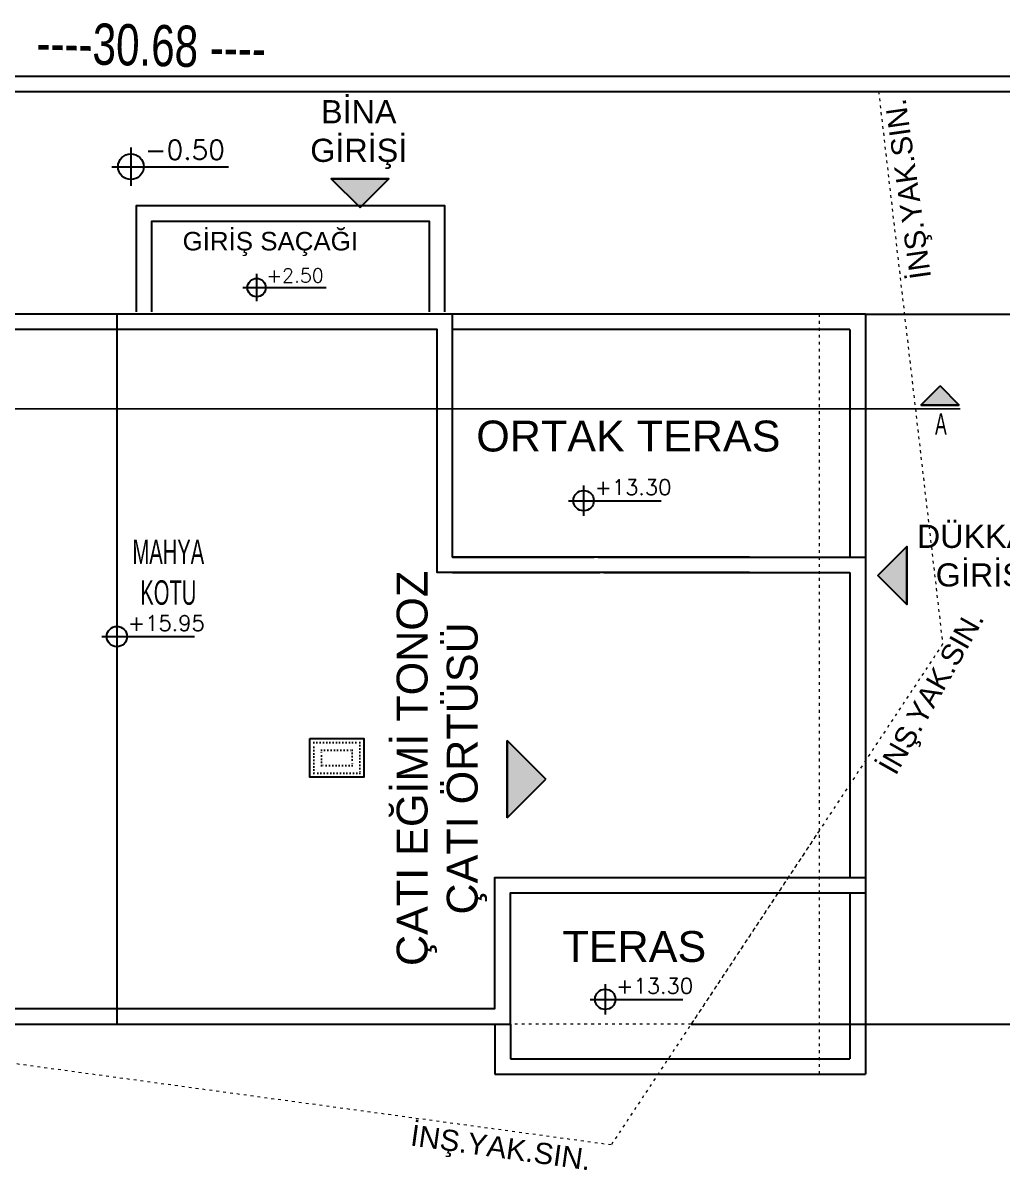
# Model space of a CAD drawing. Extents: x 41749 to 92598, y -24291 to 29432.
# Drawn here: x 43416.3 to 43733.6, y -22425.9 to -22054.3 of the extents above; entities that cross this region are included whole.
import ezdxf
from ezdxf.enums import TextEntityAlignment as Align

# ---------------------------------------------------------------- set-up
doc = ezdxf.new("R2010")
doc.units = 0
doc.header["$MEASUREMENT"] = 0
for name, pattern in [('ACAD_ISO03W100', [30, 12, -18]), ('DASHED', [0.75, 0.5, -0.25]), ('DOT', [6.35, 0, -6.35])]:
    doc.linetypes.add(name, pattern=pattern)
doc.layers.get('0').update_dxf_attribs({"linetype": 'CONTINUOUS'})
for name, color, linetype in [('ADAKENARI', 7, 'CONTINUOUS'), ('DUVAR', 6, 'CONTINUOUS'), ('KOLON', 5, 'CONTINUOUS'), ('MAHAL', 21, 'CONTINUOUS'), ('MERBAS', 231, 'CONTINUOUS'), ('MERDIVEN', 3, 'CONTINUOUS'), ('P', 7, 'DOT'), ('SEMBOL', 21, 'CONTINUOUS'), ('SıVA', 7, 'CONTINUOUS'), ('tar', 12, 'CONTINUOUS'), ('TEFRIS', 12, 'CONTINUOUS'), ('YAZI', 7, 'CONTINUOUS')]:
    doc.layers.add(name, color=color, linetype=linetype)
doc.layers.add('KAPI-ACILIM1', color=13, linetype='ACAD_ISO03W100', lineweight=20)
doc.styles.add('2', font='swisscl.ttf', dxfattribs={"height": 13})
doc.styles.add('KOT', font='ROMANS.SHX')
doc.styles.add('mahal', font='arial.ttf', dxfattribs={"height": 70})
doc.styles.add('MAHALADI', font='arial.ttf')
doc.styles.add('MAHALADIB', font='arial.ttf')
doc.styles.add('MAHALALAN', font='arial.ttf')
doc.styles.add('MAHALALANB', font='arial.ttf')
doc.styles.add('MAHALKOD', font='arial.ttf')
doc.styles.add('MAHALKODB', font='arial.ttf')
doc.styles.add('OLCU', font='isocpeur.ttf', dxfattribs={"width": 0.59})

# ---------------------------------------------------------------- blocks, each defined once
blk = doc.blocks.new('KOTBLK04')
for p, q in [((0, 0.49), (0, -0.49)), ((-0.49, 0), (2.51, 0))]:
    blk.add_line(p, q)
blk.add_circle((0, 0), 0.33)
at = {"color": 7, "style": 'KOT'}
blk.add_attdef('TEMIZ', (0.359, 0.185), '', height=1, dxfattribs=at)
blk = doc.blocks.new('mahal')
at = {"linetype": 'Continuous'}
for tag, style, p in [('MAHADIBAS', 'MAHALADIB', (-0.25, 0)), ('MAHALANBAS', 'MAHALALANB', (-0.25, -3)), ('MAHKODBAS', 'MAHALKODB', (-0.25, -1.5))]:
    blk.add_attdef(tag, text='', height=1, dxfattribs=dict(at, style=style)).set_placement(p, align=Align.TOP_RIGHT)
for tag, style, p in [('MAHADI', 'MAHALADI', (0.25, 0)), ('MAHKOD', 'MAHALKOD', (0.25, -1.5)), ('MAHALAN', 'MAHALALAN', (0.25, -3))]:
    blk.add_attdef(tag, text='', height=1, dxfattribs=dict(at, style=style)).set_placement(p, align=Align.TOP_LEFT)
blk = doc.blocks.new('cv')
at = {"layer": 'KOLON'}
blk.add_hatch(color=256, dxfattribs=at).paths.add_polyline_path([(32014.9373, -16591.13073), (31989.9373, -16616.13073), (32039.9373, -16616.13073)])
at = {"layer": 'MAHAL'}
blk.add_hatch(color=256, dxfattribs=at).paths.add_polyline_path([(31503.84868, -17100.89918), (31453.84868, -17150.89918), (31453.84868, -17050.89918)])
at = {"layer": 'tar'}
for points in [[(31263.22806, -16360.37937), (31225.72806, -16322.87937), (31300.72806, -16322.87937)], [(31934.52759, -16837.11834), (31972.02759, -16874.61834), (31972.02759, -16799.61834)]]:
    blk.add_hatch(color=256, dxfattribs=at).paths.add_polyline_path(points)
at = {"layer": 'DUVAR'}
blk.add_line((30948.13098, -16498.21061), (30948.13098, -17418.21061), dxfattribs=at)
at = {"layer": 'KAPI-ACILIM1', "ltscale": 0.3}
for p, q in [((31935.26355, -16209.93433), (32018.32047, -16925.99126)), ((31858.13098, -16498.21061), (31858.13098, -17483.21061)), ((32018.32047, -16925.99126), (31588.74439, -17574.90075)), ((31588.74439, -17574.90075), (29368.60985, -17272.55187))]:
    blk.add_line(p, q, dxfattribs=at)
blk.add_lwpolyline([(30038.13098, -16498.21061), (31858.13098, -16498.21061), (31858.13098, -17167.97047), (31692.47278, -17418.21061), (30438.17555, -17418.21061), (30038.13098, -17363.73057)], close=True, dxfattribs=at)
at = {"layer": 'KOLON'}
for p, q in [((31989.9373, -16616.13073), (32014.9373, -16591.13073)), ((32039.9373, -16616.13073), (32014.9373, -16591.13073)), ((32014.9373, -16591.13073), (32039.9373, -16616.13073)), ((31989.9373, -16616.13073), (32039.9373, -16616.13073)), ((32039.9373, -16616.13073), (31989.9373, -16616.13073))]:
    blk.add_line(p, q, dxfattribs=at)
at = {"layer": 'MAHAL'}
for p, q in [((31453.84868, -17150.89918), (31453.84868, -17050.89918)), ((31453.84868, -17050.89918), (31503.84868, -17100.89918)), ((31503.84868, -17100.89918), (31453.84868, -17050.89918)), ((31453.84868, -17050.89918), (31453.84868, -17150.89918)), ((31503.84868, -17100.89918), (31453.84868, -17050.89918)), ((31453.84868, -17050.89918), (31453.84868, -17150.89918)), ((31453.84868, -17150.89918), (31503.84868, -17100.89918)), ((31453.84868, -17150.89918), (31503.84868, -17100.89918))]:
    blk.add_line(p, q, dxfattribs=at)
at = {"layer": 'MERBAS', "linetype": 'DASHED', "ltscale": 40, "const_width": 2}
for points in [[(29874.38771, -16620.96), (32041.42543, -16620.96)], [(29963.87152, -16620.96), (31981.42543, -16620.96)]]:
    blk.add_lwpolyline(points, dxfattribs=at)
at = {"layer": 'MERDIVEN', "ltscale": 0.6}
for p, q in [((31918.13098, -16498.21061), (31383.13098, -16498.21061)), ((31918.13098, -16498.21061), (31918.13098, -17483.21061)), ((31898.13098, -16518.21061), (31383.13098, -16518.21061)), ((31898.13098, -16518.21061), (31898.13098, -16813.21061)), ((31383.13098, -16813.21061), (31566.56134, -16813.21061)), ((31571.88783, -16813.21061), (31918.13098, -16813.21061)), ((31383.13098, -16833.21061), (31573.90602, -16833.21061)), ((31579.23252, -16833.21061), (31898.13098, -16833.21061)), ((31898.13098, -16833.21061), (31898.13098, -17228.21061)), ((31724.29006, -17228.21061), (31898.13098, -17228.21061)), ((31731.63474, -17248.21061), (31918.13098, -17248.21061)), ((31898.13098, -17248.21061), (31898.13098, -17463.21061)), ((31438.13098, -17418.21061), (31438.13098, -17483.21061)), ((31458.13098, -17418.21061), (31458.13098, -17463.21061)), ((31458.13098, -17463.21061), (31898.13098, -17463.21061)), ((31438.13098, -17483.21061), (31918.13098, -17483.21061))]:
    blk.add_line(p, q, dxfattribs=at)
for points in [[(31768.05134, -16813.21061), (31383.13098, -16813.21061), (31383.13098, -16498.21061), (30258.13098, -16498.21061)], [(31768.05134, -16833.21061), (31363.13098, -16833.21061), (31363.13098, -16518.21061), (30278.13098, -16518.21061), (30278.13098, -16838.21061)], [(29978.13098, -17228.21061), (30458.13098, -17228.21061), (30458.13098, -17398.21061), (31438.13098, -17398.21061), (31438.13098, -17228.21061), (31918.13098, -17228.21061)], [(29978.13098, -17248.21061), (30438.13098, -17248.21061), (30438.13098, -17418.21061), (31458.13098, -17418.21061), (31458.13098, -17248.21061), (31918.13098, -17248.21061)]]:
    blk.add_lwpolyline(points, dxfattribs=at)
blk.add_lwpolyline([(31198.13098, -17048.21061), (31268.13098, -17048.21061), (31268.13098, -17098.21061), (31198.13098, -17098.21061)], close=True, dxfattribs=at)
at = {"layer": 'P', "ltscale": 0.6}
for points in [[(31203.13098, -17053.21061), (31263.13098, -17053.21061), (31263.13098, -17093.21061), (31203.13098, -17093.21061)], [(31213.13098, -17063.21061), (31253.13098, -17063.21061), (31253.13098, -17083.21061), (31213.13098, -17083.21061)]]:
    blk.add_lwpolyline(points, close=True, dxfattribs=at)
at = {"layer": 'SıVA'}
for points in [[(31263.22806, -16360.37937), (31225.72806, -16322.87937), (31300.72806, -16322.87937)], [(31934.52759, -16837.11834), (31972.02759, -16799.61834), (31972.02759, -16874.61834)]]:
    blk.add_lwpolyline(points, close=True, dxfattribs=at)
at = {"layer": 'tar'}
for p, q in [((31225.72806, -16322.87937), (31263.22806, -16360.37937)), ((31300.72806, -16322.87937), (31225.72806, -16322.87937)), ((31225.72806, -16322.87937), (31300.72806, -16322.87937)), ((31225.72806, -16322.87937), (31263.22806, -16360.37937)), ((31300.72806, -16322.87937), (31225.72806, -16322.87937)), ((31300.72806, -16322.87937), (31263.22806, -16360.37937)), ((31263.22806, -16360.37937), (31300.72806, -16322.87937)), ((31263.22806, -16360.37937), (31300.72806, -16322.87937)), ((31972.02759, -16799.61834), (31934.52759, -16837.11834)), ((31934.52759, -16837.11834), (31972.02759, -16799.61834)), ((31934.52759, -16837.11834), (31972.02759, -16799.61834)), ((31972.02759, -16799.61834), (31972.02759, -16874.61834)), ((31972.02759, -16874.61834), (31972.02759, -16799.61834)), ((31972.02759, -16799.61834), (31972.02759, -16874.61834)), ((31972.02759, -16874.61834), (31934.52759, -16837.11834)), ((31972.02759, -16874.61834), (31934.52759, -16837.11834))]:
    blk.add_line(p, q, dxfattribs=at)
at = {"layer": 'TEFRIS'}
for p, q in [((29368.60985, -16189.93433), (32436.29601, -16189.93433)), ((29388.60985, -16209.93433), (32438.61585, -16209.93433)), ((31918.13098, -16498.21061), (32472.05361, -16498.21061)), ((31692.47278, -17418.21061), (32292.10599, -17418.21061))]:
    blk.add_line(p, q, dxfattribs=at)
for points in [[(31373.13095, -16495.21061), (31373.13095, -16358.21061), (30973.13095, -16358.21061), (30973.13095, -16495.21061)], [(31353.13095, -16495.21061), (31353.13095, -16378.21061), (30993.13095, -16378.21061), (30993.13095, -16495.21061)]]:
    blk.add_lwpolyline(points, dxfattribs=at)
at = {"layer": 'MERBAS'}
ref = blk.add_blockref('mahal', (31883.61845, -16473.18551), dxfattribs=dict(at, xscale=2.099999999993102, yscale=2.099999999993102, zscale=2.099999999993102, rotation=98.12752165759883))
ref.add_attrib('MAHALAN', 'İNŞ.YAK.SIN.', dxfattribs={"layer": '0', "linetype": 'Continuous', "height": 27.3, "rotation": 98.12752166, "style": 'MAHALALAN'}).set_placement((31976.42705, -16454.62813), align=Align.TOP_LEFT)
ref = blk.add_blockref('mahal', (31848.793, -17042.11833), dxfattribs=dict(at, xscale=2.099999999987849, yscale=2.099999999987849, zscale=2.099999999987849, rotation=60.57384185436115))
ref.add_attrib('MAHALAN', 'İNŞ.YAK.SIN.', dxfattribs={"layer": '0', "linetype": 'Continuous', "height": 27.3, "rotation": 60.57384186, "style": 'MAHALALAN'}).set_placement((31933.68085, -17083.97362), align=Align.TOP_LEFT)
ref = blk.add_blockref('mahal', (31339.03683, -17454.01862), dxfattribs=dict(at, xscale=2.100000000010241, yscale=2.100000000010241, zscale=2.100000000010241, rotation=352.0542244050033))
ref.add_attrib('MAHALAN', 'İNŞ.YAK.SIN.', dxfattribs={"layer": '0', "linetype": 'Continuous', "height": 27.3, "rotation": 352.05422441, "style": 'MAHALALAN'}).set_placement((31331.17313, -17548.3371), align=Align.TOP_LEFT)
at = {"layer": 'SEMBOL'}
ref = blk.add_blockref('KOTBLK04', (30966.21932, -16307.34563), dxfattribs=dict(at, xscale=50.39999999999418, yscale=50.39999999999418, zscale=50.39999999999418))
ref.add_attrib('TEMIZ', '-0.50', (30984.32133, -16298.04369), dxfattribs={"color": 54, "height": 25.2, "style": 'KOT'})
ref = blk.add_blockref('KOTBLK04', (31129.15033, -16463.9384), dxfattribs=dict(at, xscale=36, yscale=36, zscale=36))
ref.add_attrib('TEMIZ', '+2.50', (31142.08034, -16457.29415), dxfattribs={"color": 54, "height": 18, "style": 'KOT'})
ref = blk.add_blockref('KOTBLK04', (31553.00182, -16740.05285), dxfattribs=dict(at, xscale=40, yscale=40, zscale=40))
ref.add_attrib('TEMIZ', '+13.30', (31567.3685, -16732.67036), dxfattribs={"color": 54, "height": 20, "style": 'KOT'})
ref = blk.add_blockref('KOTBLK04', (30948.13098, -16916.12899), dxfattribs=dict(at, xscale=40, yscale=40, zscale=40))
ref.add_attrib('TEMIZ', '+15.95', (30962.49766, -16908.74649), dxfattribs={"color": 54, "height": 20, "style": 'KOT'})
ref = blk.add_blockref('KOTBLK04', (31581.04687, -17386.2049), dxfattribs=dict(at, xscale=40, yscale=40, zscale=40))
ref.add_attrib('TEMIZ', '+13.30', (31595.41354, -17378.8224), dxfattribs={"color": 54, "height": 20, "style": 'KOT'})
at = {"layer": 'MAHAL', "attachment_point": 5, "style": 'mahal'}
for s, insert, char_height, width in [('BİNA\\PGİRİŞİ', (31261.56058, -16265.70498), 30, 477.444), ('\\PGİRİŞ SAÇAĞI', (31146.92245, -16387.5052), 24, 381.9552), ('ORTAK TERAS ', (31610.99596, -16656.58766), 40, 636.592), ('DÜKKAN\\PGİRİŞİ', (32072.23918, -16815.8858), 30, 477.444), ('TERAS ', (31618.76328, -17318.0125), 40, 636.592)]:
    blk.add_mtext(s, dxfattribs=dict(at, insert=insert, char_height=char_height, width=width))
at = {"layer": 'MAHAL', "char_height": 40, "width": 636.592, "attachment_point": 5, "rotation": 90, "style": 'mahal'}
for s, insert in [('ÇATI EĞİMİ TONOZ ', (31336.83885, -17087.00909)), ('ÇATI ÖRTÜSÜ', (31401.78224, -17087.00909))]:
    blk.add_mtext(s, dxfattribs=dict(at, insert=insert))
at = {"layer": 'MERBAS', "style": '2'}
blk.add_text('----30.68 ----', height=53.34336, rotation=358.58473961, dxfattribs=at).set_placement((30843.23755, -16173.05647))
at = {"layer": 'YAZI', "insert": (32016.05456, -16640.6954), "char_height": 27.648, "width": 481.0917888, "attachment_point": 5, "style": 'OLCU'}
blk.add_mtext('{\\fArial|b0|i0|c162|p34;A}', dxfattribs=at)
at = {"layer": 'YAZI', "insert": (31014.74175, -16832.91831), "char_height": 31.68, "width": 581.251008, "attachment_point": 5, "rotation": 359.99999999, "style": 'OLCU'}
blk.add_mtext('{\\fArial|b0|i0|c162|p34;MAHYA \\PKOTU}', dxfattribs=at)

msp = doc.modelspace()

# ---------------------------------------------------------------- block references
at = {"layer": 'ADAKENARI', "xscale": 0.25, "yscale": 0.25, "zscale": 0.25}
msp.add_blockref('cv', (35709.76185, -18024.07549), dxfattribs=at)

doc.saveas('drawing.dxf')
